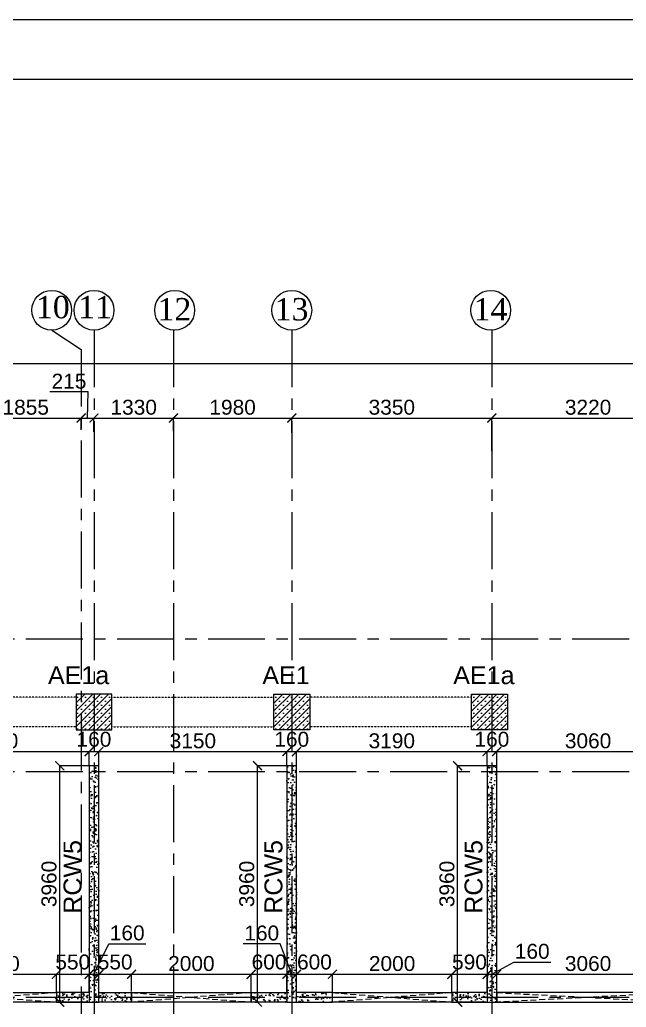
# Model space of a CAD drawing. Header units: inches. Extents: x 207135 to 337634, y -175669 to -89669.
# Drawn here: x 227830 to 237981, y -106208 to -89669 of the extents above; entities that cross this region are included whole.
import ezdxf

# ---------------------------------------------------------------- set-up
doc = ezdxf.new("R2010")
doc.units = ezdxf.units.IN
doc.header["$MEASUREMENT"] = 0
for name, pattern in [('CENTER', [50.8, 31.75, -6.35, 6.35, -6.35]), ('DASHED2', [9.525, 6.35, -3.175]), ('Hidden', [3, 2, -1])]:
    doc.linetypes.add(name, pattern=pattern)
for name, color, linetype in [('160 R.C. WALL HAT', 8, 'Continuous'), ('160 R.C.WALL', 6, 'Continuous'), ('160 WALL  OPENING LINE', 1, 'Continuous'), ('160 WALL OPEING', 1, 'Continuous'), ('AR-Column', 40, 'Continuous'), ('AR-Hidden', 251, 'DASHED2'), ('DIM', 251, 'Continuous'), ('GIRD CIR', 1, 'Continuous'), ('GIRD TEXT', 4, 'Continuous'), ('GRID', 8, 'CENTER'), ('GRID DIM', 4, 'Continuous'), ('NON S.WALL HATCH', 8, 'Continuous'), ('SHEAR WALL NAME', 3, 'Continuous'), ('TEXT-1', 3, 'Continuous')]:
    doc.layers.add(name, color=color, linetype=linetype)
doc.layers.add('JKEC COLHAT', color=2, linetype='Continuous', lineweight=20)
doc.styles.add('T200', font='sanss___.ttf', dxfattribs={"height": 250})
doc.styles.add('T300', font='sanss___.ttf', dxfattribs={"height": 350})
doc.styles.add('T400', font='romantic.ttf')
doc.dimstyles.new('T 200', dxfattribs={"dimtxt": 250, "dimasz": 150, "dimexe": 1, "dimexo": 0, "dimgap": 50, "dimtad": 1, "dimdec": 0, "dimdsep": 46, "dimtxsty": 'T200', "dimblk": 'ARCHTICK', "dimcen": 2.5, "dimdle": 1, "dimclrd": 5, "dimclre": 253, "dimclrt": 1, "dimadec": 0, "dimazin": 0, "dimtfac": 1, "dimtdec": 0, "dimtmove": 2, "dimatfit": 3, "dimfxl": 0, "dimarcsym": 0})
doc.dimstyles.new('T 300', dxfattribs={"dimtxt": 250, "dimasz": 150, "dimexe": 1, "dimexo": 0, "dimgap": 50, "dimtad": 1, "dimdec": 0, "dimrnd": 5, "dimdsep": 46, "dimtxsty": 'T200', "dimblk": 'ARCHTICK', "dimcen": 2.5, "dimdle": 1, "dimclrd": 5, "dimclre": 253, "dimclrt": 4, "dimadec": 0, "dimazin": 0, "dimtfac": 1, "dimtdec": 0, "dimtmove": 2, "dimatfit": 3, "dimfxl": 0, "dimarcsym": 0})
pattern_1 = [(45, (-131825.64, 75915.45), (-66.29126, 66.29126), []), (45, (-131759.35, 75915.45), (-66.29126, 66.29126), [0, -93.75])]
pattern_2 = [(50, (2124542.95, 287067.85), (179.315046, -15.688034), [18.75, -206.25]), (355, (2124542.95, 287067.85), (-34.687833, 188.048033), [15, -165]), (100.451444, (2124557.9, 287066.54), (144.627212, 172.359998), [15.935048, -175.285528]), (46.1842, (2124542.95, 287117.85), (266.810333, -41.37982), [28.125, -309.375]), (96.635635, (2124565.19, 287114.4), (233.665486, 243.52965), [23.902586, -262.92844]), (351.184164, (2124542.95, 287117.85), (233.665486, 243.52965), [22.5, -247.5]), (21, (2124567.95, 287105.35), (149.226763, -100.654723), [18.75, -206.25]), (326, (2124567.95, 287105.35), (60.828833, 181.287511), [15, -165]), (71.451445, (2124580.39, 287096.96), (210.055594, 80.632788), [15.935047, -175.285528]), (37.5, (2124542.95, 287067.85), (3.0399638, 83.2234635), [0, -163, 0, -167.5, 0, -165.625]), (7.5, (2124542.95, 287067.85), (65.7673844, 98.602928), [0, -95.5, 0, -159.25, 0, -63.125]), (327.5, (2124487.2, 287067.85), (133.455609, -5.638718), [0, -62.5, 0, -195, 0, -258.75]), (317.5, (2124462.2, 287067.85), (145.796542, 25.0262456), [0, -81.25, 0, -129.5, 0, -183.75])]

# ---------------------------------------------------------------- blocks, each defined once
blk = doc.blocks.new('_ARCHTICK')
at = {"color": 0, "linetype": 'ByBlock', "const_width": 0.15}
blk.add_lwpolyline([(-0.5, -0.5), (0.5, 0.5)], dxfattribs=at)
blk = doc.blocks.new('*D50')
at = {"layer": 'Defpoints', "color": 0}
for p in [(300026, -95426), (216957, -95914, 15), (300026, -95914, 15)]:
    blk.add_point(p, dxfattribs=at)
at = {"layer": 'GRID DIM', "color": 5, "lineweight": -2}
blk.add_line((216956, -95426), (300027, -95426), dxfattribs=at)
at = {"layer": 'GRID DIM', "color": 253, "lineweight": -2}
for p, q in [((216957, -95914), (216957, -95425)), ((300026, -95914), (300026, -95425))]:
    blk.add_line(p, q, dxfattribs=at)
at = {"layer": 'GRID DIM', "color": 5, "lineweight": -2, "xscale": 150, "yscale": 150, "zscale": 150, "rotation": 180}
blk.add_blockref('_ARCHTICK', (216957, -95426), dxfattribs=at)
at = {"layer": 'GRID DIM', "color": 5, "lineweight": -2, "xscale": 150, "yscale": 150, "zscale": 150}
blk.add_blockref('_ARCHTICK', (300026, -95426), dxfattribs=at)
at = {"layer": 'GRID DIM', "color": 4, "insert": (258492, -95247), "char_height": 250, "attachment_point": 5, "style": 'T200'}
blk.add_mtext('83070', dxfattribs=at)
blk = doc.blocks.new('*D59')
at = {"layer": 'Defpoints', "color": 0}
for p in [(228857, -96339), (227003, -96511, 15), (228857, -96535, 15)]:
    blk.add_point(p, dxfattribs=at)
at = {"layer": 'GRID DIM', "color": 5, "lineweight": -2}
blk.add_line((227002, -96339), (228858, -96339), dxfattribs=at)
at = {"layer": 'GRID DIM', "color": 253, "lineweight": -2}
for p, q in [((227003, -96511), (227003, -96338)), ((228857, -96535), (228857, -96338))]:
    blk.add_line(p, q, dxfattribs=at)
at = {"layer": 'GRID DIM', "color": 5, "lineweight": -2, "xscale": 150, "yscale": 150, "zscale": 150, "rotation": 180}
blk.add_blockref('_ARCHTICK', (227003, -96339), dxfattribs=at)
at = {"layer": 'GRID DIM', "color": 5, "lineweight": -2, "xscale": 150, "yscale": 150, "zscale": 150}
blk.add_blockref('_ARCHTICK', (228857, -96339), dxfattribs=at)
at = {"layer": 'GRID DIM', "color": 4, "insert": (227930, -96160), "char_height": 250, "attachment_point": 5, "style": 'T200'}
blk.add_mtext('1855', dxfattribs=at)
blk = doc.blocks.new('*D60')
at = {"layer": 'Defpoints', "color": 0}
for p in [(229072, -96339), (228857, -96535, 15), (229072, -96571, 15)]:
    blk.add_point(p, dxfattribs=at)
at = {"layer": 'GRID DIM', "color": 5, "lineweight": -2}
for p, q in [((228977, -95903), (228331, -95903)), ((228965, -96339), (228977, -95903)), ((228856, -96339), (229073, -96339))]:
    blk.add_line(p, q, dxfattribs=at)
at = {"layer": 'GRID DIM', "color": 253, "lineweight": -2}
for p, q in [((228857, -96535), (228857, -96338)), ((229072, -96571), (229072, -96338))]:
    blk.add_line(p, q, dxfattribs=at)
at = {"layer": 'GRID DIM', "color": 5, "lineweight": -2, "xscale": 150, "yscale": 150, "zscale": 150, "rotation": 180}
blk.add_blockref('_ARCHTICK', (228857, -96339), dxfattribs=at)
at = {"layer": 'GRID DIM', "color": 5, "lineweight": -2, "xscale": 150, "yscale": 150, "zscale": 150}
blk.add_blockref('_ARCHTICK', (229072, -96339), dxfattribs=at)
at = {"layer": 'GRID DIM', "color": 4, "insert": (228654, -95724), "char_height": 250, "attachment_point": 5, "style": 'T200'}
blk.add_mtext('215', dxfattribs=at)
blk = doc.blocks.new('*D61')
at = {"layer": 'Defpoints', "color": 0}
for p in [(230402, -96339), (229072, -96571, 15), (230402, -96559, 15)]:
    blk.add_point(p, dxfattribs=at)
at = {"layer": 'GRID DIM', "color": 5, "lineweight": -2}
blk.add_line((229071, -96339), (230403, -96339), dxfattribs=at)
at = {"layer": 'GRID DIM', "color": 253, "lineweight": -2}
for p, q in [((229072, -96571), (229072, -96338)), ((230402, -96559), (230402, -96338))]:
    blk.add_line(p, q, dxfattribs=at)
at = {"layer": 'GRID DIM', "color": 5, "lineweight": -2, "xscale": 150, "yscale": 150, "zscale": 150, "rotation": 180}
blk.add_blockref('_ARCHTICK', (229072, -96339), dxfattribs=at)
at = {"layer": 'GRID DIM', "color": 5, "lineweight": -2, "xscale": 150, "yscale": 150, "zscale": 150}
blk.add_blockref('_ARCHTICK', (230402, -96339), dxfattribs=at)
at = {"layer": 'GRID DIM', "color": 4, "insert": (229737, -96160), "char_height": 250, "attachment_point": 5, "style": 'T200'}
blk.add_mtext('1330', dxfattribs=at)
blk = doc.blocks.new('*D62')
at = {"layer": 'Defpoints', "color": 0}
for p in [(232382, -96339), (230402, -96559, 15), (232382, -96585, 15)]:
    blk.add_point(p, dxfattribs=at)
at = {"layer": 'GRID DIM', "color": 5, "lineweight": -2}
blk.add_line((230401, -96339), (232383, -96339), dxfattribs=at)
at = {"layer": 'GRID DIM', "color": 253, "lineweight": -2}
for p, q in [((230402, -96559), (230402, -96338)), ((232382, -96585), (232382, -96338))]:
    blk.add_line(p, q, dxfattribs=at)
at = {"layer": 'GRID DIM', "color": 5, "lineweight": -2, "xscale": 150, "yscale": 150, "zscale": 150, "rotation": 180}
blk.add_blockref('_ARCHTICK', (230402, -96339), dxfattribs=at)
at = {"layer": 'GRID DIM', "color": 5, "lineweight": -2, "xscale": 150, "yscale": 150, "zscale": 150}
blk.add_blockref('_ARCHTICK', (232382, -96339), dxfattribs=at)
at = {"layer": 'GRID DIM', "color": 4, "insert": (231392, -96160), "char_height": 250, "attachment_point": 5, "style": 'T200'}
blk.add_mtext('1980', dxfattribs=at)
blk = doc.blocks.new('*D63')
at = {"layer": 'Defpoints', "color": 0}
for p in [(235732, -96339), (232382, -96585, 15), (235732, -96896, 15)]:
    blk.add_point(p, dxfattribs=at)
at = {"layer": 'GRID DIM', "color": 5, "lineweight": -2}
blk.add_line((232381, -96339), (235733, -96339), dxfattribs=at)
at = {"layer": 'GRID DIM', "color": 253, "lineweight": -2}
for p, q in [((232382, -96585), (232382, -96338)), ((235732, -96896), (235732, -96338))]:
    blk.add_line(p, q, dxfattribs=at)
at = {"layer": 'GRID DIM', "color": 5, "lineweight": -2, "xscale": 150, "yscale": 150, "zscale": 150, "rotation": 180}
blk.add_blockref('_ARCHTICK', (232382, -96339), dxfattribs=at)
at = {"layer": 'GRID DIM', "color": 5, "lineweight": -2, "xscale": 150, "yscale": 150, "zscale": 150}
blk.add_blockref('_ARCHTICK', (235732, -96339), dxfattribs=at)
at = {"layer": 'GRID DIM', "color": 4, "insert": (234057, -96160), "char_height": 250, "attachment_point": 5, "style": 'T200'}
blk.add_mtext('3350', dxfattribs=at)
blk = doc.blocks.new('*D64')
at = {"layer": 'Defpoints', "color": 0}
for p in [(238952, -96339), (238952, -96652, 15), (235732, -96896, 15)]:
    blk.add_point(p, dxfattribs=at)
at = {"layer": 'GRID DIM', "color": 5, "lineweight": -2}
blk.add_line((235731, -96339), (238953, -96339), dxfattribs=at)
at = {"layer": 'GRID DIM', "color": 253, "lineweight": -2}
for p, q in [((235732, -96896), (235732, -96338)), ((238952, -96652), (238952, -96338))]:
    blk.add_line(p, q, dxfattribs=at)
at = {"layer": 'GRID DIM', "color": 5, "lineweight": -2, "xscale": 150, "yscale": 150, "zscale": 150, "rotation": 180}
blk.add_blockref('_ARCHTICK', (235732, -96339), dxfattribs=at)
at = {"layer": 'GRID DIM', "color": 5, "lineweight": -2, "xscale": 150, "yscale": 150, "zscale": 150}
blk.add_blockref('_ARCHTICK', (238952, -96339), dxfattribs=at)
at = {"layer": 'GRID DIM', "color": 4, "insert": (237342, -96160), "char_height": 250, "attachment_point": 5, "style": 'T200'}
blk.add_mtext('3220', dxfattribs=at)
blk = doc.blocks.new('*D117')
at = {"layer": 'Defpoints', "color": 0}
for p in [(228992, -101926), (225842, -102163, 15), (228992, -102163, 15)]:
    blk.add_point(p, dxfattribs=at)
at = {"layer": 'DIM', "color": 5, "lineweight": -2}
blk.add_line((225841, -101926), (228993, -101926), dxfattribs=at)
at = {"layer": 'DIM', "color": 253, "lineweight": -2}
for p, q in [((225842, -102163), (225842, -101925)), ((228992, -102163), (228992, -101925))]:
    blk.add_line(p, q, dxfattribs=at)
at = {"layer": 'DIM', "color": 5, "lineweight": -2, "xscale": 150, "yscale": 150, "zscale": 150, "rotation": 180}
blk.add_blockref('_ARCHTICK', (225842, -101926), dxfattribs=at)
at = {"layer": 'DIM', "color": 5, "lineweight": -2, "xscale": 150, "yscale": 150, "zscale": 150}
blk.add_blockref('_ARCHTICK', (228992, -101926), dxfattribs=at)
at = {"layer": 'DIM', "color": 1, "insert": (227417, -101747), "char_height": 250, "attachment_point": 5, "style": 'T200'}
blk.add_mtext('3150', dxfattribs=at)
blk = doc.blocks.new('*D118')
at = {"layer": 'Defpoints', "color": 0}
for p in [(229152, -101926), (228992, -102163, 15), (229152, -102163, 15)]:
    blk.add_point(p, dxfattribs=at)
at = {"layer": 'DIM', "color": 5, "lineweight": -2}
blk.add_line((228991, -101926), (229153, -101926), dxfattribs=at)
at = {"layer": 'DIM', "color": 253, "lineweight": -2}
for p, q in [((228992, -102163), (228992, -101925)), ((229152, -102163), (229152, -101925))]:
    blk.add_line(p, q, dxfattribs=at)
at = {"layer": 'DIM', "color": 5, "lineweight": -2, "xscale": 150, "yscale": 150, "zscale": 150, "rotation": 180}
blk.add_blockref('_ARCHTICK', (228992, -101926), dxfattribs=at)
at = {"layer": 'DIM', "color": 5, "lineweight": -2, "xscale": 150, "yscale": 150, "zscale": 150}
blk.add_blockref('_ARCHTICK', (229152, -101926), dxfattribs=at)
at = {"layer": 'DIM', "color": 1, "insert": (229072, -101721), "char_height": 250, "attachment_point": 5, "style": 'T200'}
blk.add_mtext('160', dxfattribs=at)
blk = doc.blocks.new('*D119')
at = {"layer": 'Defpoints', "color": 0}
for p in [(232302, -101926), (229152, -102163, 15), (232302, -102163, 15)]:
    blk.add_point(p, dxfattribs=at)
at = {"layer": 'DIM', "color": 5, "lineweight": -2}
blk.add_line((229151, -101926), (232303, -101926), dxfattribs=at)
at = {"layer": 'DIM', "color": 253, "lineweight": -2}
for p, q in [((229152, -102163), (229152, -101925)), ((232302, -102163), (232302, -101925))]:
    blk.add_line(p, q, dxfattribs=at)
at = {"layer": 'DIM', "color": 5, "lineweight": -2, "xscale": 150, "yscale": 150, "zscale": 150, "rotation": 180}
blk.add_blockref('_ARCHTICK', (229152, -101926), dxfattribs=at)
at = {"layer": 'DIM', "color": 5, "lineweight": -2, "xscale": 150, "yscale": 150, "zscale": 150}
blk.add_blockref('_ARCHTICK', (232302, -101926), dxfattribs=at)
at = {"layer": 'DIM', "color": 1, "insert": (230727, -101747), "char_height": 250, "attachment_point": 5, "style": 'T200'}
blk.add_mtext('3150', dxfattribs=at)
blk = doc.blocks.new('*D120')
at = {"layer": 'Defpoints', "color": 0}
for p in [(232462, -101926), (232302, -102163, 15), (232462, -102163, 15)]:
    blk.add_point(p, dxfattribs=at)
at = {"layer": 'DIM', "color": 5, "lineweight": -2}
blk.add_line((232301, -101926), (232463, -101926), dxfattribs=at)
at = {"layer": 'DIM', "color": 253, "lineweight": -2}
for p, q in [((232302, -102163), (232302, -101925)), ((232462, -102163), (232462, -101925))]:
    blk.add_line(p, q, dxfattribs=at)
at = {"layer": 'DIM', "color": 5, "lineweight": -2, "xscale": 150, "yscale": 150, "zscale": 150, "rotation": 180}
blk.add_blockref('_ARCHTICK', (232302, -101926), dxfattribs=at)
at = {"layer": 'DIM', "color": 5, "lineweight": -2, "xscale": 150, "yscale": 150, "zscale": 150}
blk.add_blockref('_ARCHTICK', (232462, -101926), dxfattribs=at)
at = {"layer": 'DIM', "color": 1, "insert": (232382, -101721), "char_height": 250, "attachment_point": 5, "style": 'T200'}
blk.add_mtext('160', dxfattribs=at)
blk = doc.blocks.new('*D121')
at = {"layer": 'Defpoints', "color": 0}
for p in [(235652, -101926), (232462, -102163, 15), (235652, -102163, 15)]:
    blk.add_point(p, dxfattribs=at)
at = {"layer": 'DIM', "color": 5, "lineweight": -2}
blk.add_line((232461, -101926), (235653, -101926), dxfattribs=at)
at = {"layer": 'DIM', "color": 253, "lineweight": -2}
for p, q in [((232462, -102163), (232462, -101925)), ((235652, -102163), (235652, -101925))]:
    blk.add_line(p, q, dxfattribs=at)
at = {"layer": 'DIM', "color": 5, "lineweight": -2, "xscale": 150, "yscale": 150, "zscale": 150, "rotation": 180}
blk.add_blockref('_ARCHTICK', (232462, -101926), dxfattribs=at)
at = {"layer": 'DIM', "color": 5, "lineweight": -2, "xscale": 150, "yscale": 150, "zscale": 150}
blk.add_blockref('_ARCHTICK', (235652, -101926), dxfattribs=at)
at = {"layer": 'DIM', "color": 1, "insert": (234057, -101747), "char_height": 250, "attachment_point": 5, "style": 'T200'}
blk.add_mtext('3190', dxfattribs=at)
blk = doc.blocks.new('*D122')
at = {"layer": 'Defpoints', "color": 0}
for p in [(235812, -101926), (235652, -102163, 15), (235812, -102163, 15)]:
    blk.add_point(p, dxfattribs=at)
at = {"layer": 'DIM', "color": 5, "lineweight": -2}
blk.add_line((235651, -101926), (235813, -101926), dxfattribs=at)
at = {"layer": 'DIM', "color": 253, "lineweight": -2}
for p, q in [((235652, -102163), (235652, -101925)), ((235812, -102163), (235812, -101925))]:
    blk.add_line(p, q, dxfattribs=at)
at = {"layer": 'DIM', "color": 5, "lineweight": -2, "xscale": 150, "yscale": 150, "zscale": 150, "rotation": 180}
blk.add_blockref('_ARCHTICK', (235652, -101926), dxfattribs=at)
at = {"layer": 'DIM', "color": 5, "lineweight": -2, "xscale": 150, "yscale": 150, "zscale": 150}
blk.add_blockref('_ARCHTICK', (235812, -101926), dxfattribs=at)
at = {"layer": 'DIM', "color": 1, "insert": (235732, -101721), "char_height": 250, "attachment_point": 5, "style": 'T200'}
blk.add_mtext('160', dxfattribs=at)
blk = doc.blocks.new('*D123')
at = {"layer": 'Defpoints', "color": 0}
for p in [(238872, -101926), (235812, -102163, 15), (238872, -102163, 15)]:
    blk.add_point(p, dxfattribs=at)
at = {"layer": 'DIM', "color": 5, "lineweight": -2}
blk.add_line((235811, -101926), (238873, -101926), dxfattribs=at)
at = {"layer": 'DIM', "color": 253, "lineweight": -2}
for p, q in [((235812, -102163), (235812, -101925)), ((238872, -102163), (238872, -101925))]:
    blk.add_line(p, q, dxfattribs=at)
at = {"layer": 'DIM', "color": 5, "lineweight": -2, "xscale": 150, "yscale": 150, "zscale": 150, "rotation": 180}
blk.add_blockref('_ARCHTICK', (235812, -101926), dxfattribs=at)
at = {"layer": 'DIM', "color": 5, "lineweight": -2, "xscale": 150, "yscale": 150, "zscale": 150}
blk.add_blockref('_ARCHTICK', (238872, -101926), dxfattribs=at)
at = {"layer": 'DIM', "color": 1, "insert": (237342, -101747), "char_height": 250, "attachment_point": 5, "style": 'T200'}
blk.add_mtext('3060', dxfattribs=at)
blk = doc.blocks.new('*D147')
at = {"layer": 'Defpoints', "color": 0}
for p in [(228442, -105656), (226442, -105963, 15), (228442, -105963, 15)]:
    blk.add_point(p, dxfattribs=at)
at = {"layer": 'DIM', "color": 5, "lineweight": -2}
blk.add_line((226441, -105656), (228443, -105656), dxfattribs=at)
at = {"layer": 'DIM', "color": 253, "lineweight": -2}
for p, q in [((226442, -105963), (226442, -105655)), ((228442, -105963), (228442, -105655))]:
    blk.add_line(p, q, dxfattribs=at)
at = {"layer": 'DIM', "color": 5, "lineweight": -2, "xscale": 150, "yscale": 150, "zscale": 150, "rotation": 180}
blk.add_blockref('_ARCHTICK', (226442, -105656), dxfattribs=at)
at = {"layer": 'DIM', "color": 5, "lineweight": -2, "xscale": 150, "yscale": 150, "zscale": 150}
blk.add_blockref('_ARCHTICK', (228442, -105656), dxfattribs=at)
at = {"layer": 'DIM', "color": 1, "insert": (227442, -105477), "char_height": 250, "attachment_point": 5, "style": 'T200'}
blk.add_mtext('2000', dxfattribs=at)
blk = doc.blocks.new('*D148')
at = {"layer": 'Defpoints', "color": 0}
for p in [(228992, -105656), (228442, -105963, 15), (228992, -105963, 15)]:
    blk.add_point(p, dxfattribs=at)
at = {"layer": 'DIM', "color": 5, "lineweight": -2}
blk.add_line((228441, -105656), (228993, -105656), dxfattribs=at)
at = {"layer": 'DIM', "color": 253, "lineweight": -2}
for p, q in [((228442, -105963), (228442, -105655)), ((228992, -105963), (228992, -105655))]:
    blk.add_line(p, q, dxfattribs=at)
at = {"layer": 'DIM', "color": 5, "lineweight": -2, "xscale": 150, "yscale": 150, "zscale": 150, "rotation": 180}
blk.add_blockref('_ARCHTICK', (228442, -105656), dxfattribs=at)
at = {"layer": 'DIM', "color": 5, "lineweight": -2, "xscale": 150, "yscale": 150, "zscale": 150}
blk.add_blockref('_ARCHTICK', (228992, -105656), dxfattribs=at)
at = {"layer": 'DIM', "color": 1, "insert": (228717, -105451), "char_height": 250, "attachment_point": 5, "style": 'T200'}
blk.add_mtext('550', dxfattribs=at)
blk = doc.blocks.new('*D149')
at = {"layer": 'Defpoints', "color": 0}
for p in [(229152, -105656), (228992, -105963, 15), (229152, -105963, 15)]:
    blk.add_point(p, dxfattribs=at)
at = {"layer": 'DIM', "color": 5, "lineweight": -2}
for p, q in [((229072, -105656), (229318, -105143)), ((229318, -105143), (229938, -105143)), ((228991, -105656), (229153, -105656))]:
    blk.add_line(p, q, dxfattribs=at)
at = {"layer": 'DIM', "color": 253, "lineweight": -2}
for p, q in [((228992, -105963), (228992, -105655)), ((229152, -105963), (229152, -105655))]:
    blk.add_line(p, q, dxfattribs=at)
at = {"layer": 'DIM', "color": 5, "lineweight": -2, "xscale": 150, "yscale": 150, "zscale": 150, "rotation": 180}
blk.add_blockref('_ARCHTICK', (228992, -105656), dxfattribs=at)
at = {"layer": 'DIM', "color": 5, "lineweight": -2, "xscale": 150, "yscale": 150, "zscale": 150}
blk.add_blockref('_ARCHTICK', (229152, -105656), dxfattribs=at)
at = {"layer": 'DIM', "color": 1, "insert": (229628, -104964), "char_height": 250, "attachment_point": 5, "style": 'T200'}
blk.add_mtext('160', dxfattribs=at)
blk = doc.blocks.new('*D150')
at = {"layer": 'Defpoints', "color": 0}
for p in [(229702, -105656), (229152, -105963, 15), (229702, -105943, 15)]:
    blk.add_point(p, dxfattribs=at)
at = {"layer": 'DIM', "color": 5, "lineweight": -2}
blk.add_line((229151, -105656), (229703, -105656), dxfattribs=at)
at = {"layer": 'DIM', "color": 253, "lineweight": -2}
for p, q in [((229152, -105963), (229152, -105655)), ((229702, -105943), (229702, -105655))]:
    blk.add_line(p, q, dxfattribs=at)
at = {"layer": 'DIM', "color": 5, "lineweight": -2, "xscale": 150, "yscale": 150, "zscale": 150, "rotation": 180}
blk.add_blockref('_ARCHTICK', (229152, -105656), dxfattribs=at)
at = {"layer": 'DIM', "color": 5, "lineweight": -2, "xscale": 150, "yscale": 150, "zscale": 150}
blk.add_blockref('_ARCHTICK', (229702, -105656), dxfattribs=at)
at = {"layer": 'DIM', "color": 1, "insert": (229427, -105451), "char_height": 250, "attachment_point": 5, "style": 'T200'}
blk.add_mtext('550', dxfattribs=at)
blk = doc.blocks.new('*D151')
at = {"layer": 'Defpoints', "color": 0}
for p in [(231702, -105656), (229702, -105943, 15), (231702, -105963, 15)]:
    blk.add_point(p, dxfattribs=at)
at = {"layer": 'DIM', "color": 5, "lineweight": -2}
blk.add_line((229701, -105656), (231703, -105656), dxfattribs=at)
at = {"layer": 'DIM', "color": 253, "lineweight": -2}
for p, q in [((229702, -105943), (229702, -105655)), ((231702, -105963), (231702, -105655))]:
    blk.add_line(p, q, dxfattribs=at)
at = {"layer": 'DIM', "color": 5, "lineweight": -2, "xscale": 150, "yscale": 150, "zscale": 150, "rotation": 180}
blk.add_blockref('_ARCHTICK', (229702, -105656), dxfattribs=at)
at = {"layer": 'DIM', "color": 5, "lineweight": -2, "xscale": 150, "yscale": 150, "zscale": 150}
blk.add_blockref('_ARCHTICK', (231702, -105656), dxfattribs=at)
at = {"layer": 'DIM', "color": 1, "insert": (230702, -105477), "char_height": 250, "attachment_point": 5, "style": 'T200'}
blk.add_mtext('2000', dxfattribs=at)
blk = doc.blocks.new('*D152')
at = {"layer": 'Defpoints', "color": 0}
for p in [(232302, -105656), (231702, -105963, 15), (232302, -105963, 15)]:
    blk.add_point(p, dxfattribs=at)
at = {"layer": 'DIM', "color": 5, "lineweight": -2}
blk.add_line((231701, -105656), (232303, -105656), dxfattribs=at)
at = {"layer": 'DIM', "color": 253, "lineweight": -2}
for p, q in [((231702, -105963), (231702, -105655)), ((232302, -105963), (232302, -105655))]:
    blk.add_line(p, q, dxfattribs=at)
at = {"layer": 'DIM', "color": 5, "lineweight": -2, "xscale": 150, "yscale": 150, "zscale": 150, "rotation": 180}
blk.add_blockref('_ARCHTICK', (231702, -105656), dxfattribs=at)
at = {"layer": 'DIM', "color": 5, "lineweight": -2, "xscale": 150, "yscale": 150, "zscale": 150}
blk.add_blockref('_ARCHTICK', (232302, -105656), dxfattribs=at)
at = {"layer": 'DIM', "color": 1, "insert": (232002, -105451), "char_height": 250, "attachment_point": 5, "style": 'T200'}
blk.add_mtext('600', dxfattribs=at)
blk = doc.blocks.new('*D153')
at = {"layer": 'Defpoints', "color": 0}
for p in [(232462, -105656), (232302, -105963, 15), (232462, -105963, 15)]:
    blk.add_point(p, dxfattribs=at)
at = {"layer": 'DIM', "color": 5, "lineweight": -2}
for p, q in [((232190, -105145), (231569, -105145)), ((232382, -105656), (232190, -105145)), ((232301, -105656), (232463, -105656))]:
    blk.add_line(p, q, dxfattribs=at)
at = {"layer": 'DIM', "color": 253, "lineweight": -2}
for p, q in [((232302, -105963), (232302, -105655)), ((232462, -105963), (232462, -105655))]:
    blk.add_line(p, q, dxfattribs=at)
at = {"layer": 'DIM', "color": 5, "lineweight": -2, "xscale": 150, "yscale": 150, "zscale": 150, "rotation": 180}
blk.add_blockref('_ARCHTICK', (232302, -105656), dxfattribs=at)
at = {"layer": 'DIM', "color": 5, "lineweight": -2, "xscale": 150, "yscale": 150, "zscale": 150}
blk.add_blockref('_ARCHTICK', (232462, -105656), dxfattribs=at)
at = {"layer": 'DIM', "color": 1, "insert": (231880, -104966), "char_height": 250, "attachment_point": 5, "style": 'T200'}
blk.add_mtext('160', dxfattribs=at)
blk = doc.blocks.new('*D154')
at = {"layer": 'Defpoints', "color": 0}
for p in [(233062, -105656), (232462, -105963, 15), (233062, -105963, 15)]:
    blk.add_point(p, dxfattribs=at)
at = {"layer": 'DIM', "color": 5, "lineweight": -2}
blk.add_line((232461, -105656), (233063, -105656), dxfattribs=at)
at = {"layer": 'DIM', "color": 253, "lineweight": -2}
for p, q in [((232462, -105963), (232462, -105655)), ((233062, -105963), (233062, -105655))]:
    blk.add_line(p, q, dxfattribs=at)
at = {"layer": 'DIM', "color": 5, "lineweight": -2, "xscale": 150, "yscale": 150, "zscale": 150, "rotation": 180}
blk.add_blockref('_ARCHTICK', (232462, -105656), dxfattribs=at)
at = {"layer": 'DIM', "color": 5, "lineweight": -2, "xscale": 150, "yscale": 150, "zscale": 150}
blk.add_blockref('_ARCHTICK', (233062, -105656), dxfattribs=at)
at = {"layer": 'DIM', "color": 1, "insert": (232762, -105451), "char_height": 250, "attachment_point": 5, "style": 'T200'}
blk.add_mtext('600', dxfattribs=at)
blk = doc.blocks.new('*D155')
at = {"layer": 'Defpoints', "color": 0}
for p in [(235062, -105656), (233062, -105963, 15), (235062, -105963, 15)]:
    blk.add_point(p, dxfattribs=at)
at = {"layer": 'DIM', "color": 5, "lineweight": -2}
blk.add_line((233061, -105656), (235063, -105656), dxfattribs=at)
at = {"layer": 'DIM', "color": 253, "lineweight": -2}
for p, q in [((233062, -105963), (233062, -105655)), ((235062, -105963), (235062, -105655))]:
    blk.add_line(p, q, dxfattribs=at)
at = {"layer": 'DIM', "color": 5, "lineweight": -2, "xscale": 150, "yscale": 150, "zscale": 150, "rotation": 180}
blk.add_blockref('_ARCHTICK', (233062, -105656), dxfattribs=at)
at = {"layer": 'DIM', "color": 5, "lineweight": -2, "xscale": 150, "yscale": 150, "zscale": 150}
blk.add_blockref('_ARCHTICK', (235062, -105656), dxfattribs=at)
at = {"layer": 'DIM', "color": 1, "insert": (234062, -105477), "char_height": 250, "attachment_point": 5, "style": 'T200'}
blk.add_mtext('2000', dxfattribs=at)
blk = doc.blocks.new('*D156')
at = {"layer": 'Defpoints', "color": 0}
for p in [(235652, -105656), (235062, -105963, 15), (235652, -105963, 15)]:
    blk.add_point(p, dxfattribs=at)
at = {"layer": 'DIM', "color": 5, "lineweight": -2}
blk.add_line((235061, -105656), (235653, -105656), dxfattribs=at)
at = {"layer": 'DIM', "color": 253, "lineweight": -2}
for p, q in [((235062, -105963), (235062, -105655)), ((235652, -105963), (235652, -105655))]:
    blk.add_line(p, q, dxfattribs=at)
at = {"layer": 'DIM', "color": 5, "lineweight": -2, "xscale": 150, "yscale": 150, "zscale": 150, "rotation": 180}
blk.add_blockref('_ARCHTICK', (235062, -105656), dxfattribs=at)
at = {"layer": 'DIM', "color": 5, "lineweight": -2, "xscale": 150, "yscale": 150, "zscale": 150}
blk.add_blockref('_ARCHTICK', (235652, -105656), dxfattribs=at)
at = {"layer": 'DIM', "color": 1, "insert": (235357, -105451), "char_height": 250, "attachment_point": 5, "style": 'T200'}
blk.add_mtext('590', dxfattribs=at)
blk = doc.blocks.new('*D157')
at = {"layer": 'Defpoints', "color": 0}
for p in [(235812, -105656), (235652, -105963, 15), (235812, -105963, 15)]:
    blk.add_point(p, dxfattribs=at)
at = {"layer": 'DIM', "color": 5, "lineweight": -2}
for p, q in [((235732, -105656), (236097, -105451)), ((236097, -105451), (236717, -105451)), ((235651, -105656), (235813, -105656))]:
    blk.add_line(p, q, dxfattribs=at)
at = {"layer": 'DIM', "color": 253, "lineweight": -2}
for p, q in [((235652, -105963), (235652, -105655)), ((235812, -105963), (235812, -105655))]:
    blk.add_line(p, q, dxfattribs=at)
at = {"layer": 'DIM', "color": 5, "lineweight": -2, "xscale": 150, "yscale": 150, "zscale": 150, "rotation": 180}
blk.add_blockref('_ARCHTICK', (235652, -105656), dxfattribs=at)
at = {"layer": 'DIM', "color": 5, "lineweight": -2, "xscale": 150, "yscale": 150, "zscale": 150}
blk.add_blockref('_ARCHTICK', (235812, -105656), dxfattribs=at)
at = {"layer": 'DIM', "color": 1, "insert": (236407, -105272), "char_height": 250, "attachment_point": 5, "style": 'T200'}
blk.add_mtext('160', dxfattribs=at)
blk = doc.blocks.new('*D158')
at = {"layer": 'Defpoints', "color": 0}
for p in [(238872, -105656), (235812, -105963, 15), (238872, -105963, 15)]:
    blk.add_point(p, dxfattribs=at)
at = {"layer": 'DIM', "color": 5, "lineweight": -2}
blk.add_line((235811, -105656), (238873, -105656), dxfattribs=at)
at = {"layer": 'DIM', "color": 253, "lineweight": -2}
for p, q in [((235812, -105963), (235812, -105655)), ((238872, -105963), (238872, -105655))]:
    blk.add_line(p, q, dxfattribs=at)
at = {"layer": 'DIM', "color": 5, "lineweight": -2, "xscale": 150, "yscale": 150, "zscale": 150, "rotation": 180}
blk.add_blockref('_ARCHTICK', (235812, -105656), dxfattribs=at)
at = {"layer": 'DIM', "color": 5, "lineweight": -2, "xscale": 150, "yscale": 150, "zscale": 150}
blk.add_blockref('_ARCHTICK', (238872, -105656), dxfattribs=at)
at = {"layer": 'DIM', "color": 1, "insert": (237342, -105477), "char_height": 250, "attachment_point": 5, "style": 'T200'}
blk.add_mtext('3060', dxfattribs=at)
blk = doc.blocks.new('*D253')
at = {"layer": 'Defpoints', "color": 0}
for p in [(228499, -102163), (228992, -102163, 15), (228972, -106123, 15)]:
    blk.add_point(p, dxfattribs=at)
at = {"layer": 'DIM', "color": 253, "lineweight": -2}
for p, q in [((228992, -102163), (228498, -102163)), ((228972, -106123), (228498, -106123))]:
    blk.add_line(p, q, dxfattribs=at)
at = {"layer": 'DIM', "color": 5, "lineweight": -2}
blk.add_line((228499, -106124), (228499, -102162), dxfattribs=at)
at = {"layer": 'DIM', "color": 5, "lineweight": -2, "xscale": 150, "yscale": 150, "zscale": 150}
for p, rotation in [((228499, -102163), 90), ((228499, -106123), 270)]:
    blk.add_blockref('_ARCHTICK', p, dxfattribs=dict(at, rotation=rotation))
at = {"layer": 'DIM', "color": 1, "insert": (228320, -104143), "char_height": 250, "attachment_point": 5, "rotation": 90, "style": 'T200'}
blk.add_mtext('3960', dxfattribs=at)
blk = doc.blocks.new('*D254')
at = {"layer": 'Defpoints', "color": 0}
for p in [(231809, -102163), (232302, -102163, 15), (232223, -106123, 15)]:
    blk.add_point(p, dxfattribs=at)
at = {"layer": 'DIM', "color": 253, "lineweight": -2}
for p, q in [((232302, -102163), (231808, -102163)), ((232223, -106123), (231808, -106123))]:
    blk.add_line(p, q, dxfattribs=at)
at = {"layer": 'DIM', "color": 5, "lineweight": -2}
blk.add_line((231809, -106124), (231809, -102162), dxfattribs=at)
at = {"layer": 'DIM', "color": 5, "lineweight": -2, "xscale": 150, "yscale": 150, "zscale": 150}
for p, rotation in [((231809, -102163), 90), ((231809, -106123), 270)]:
    blk.add_blockref('_ARCHTICK', p, dxfattribs=dict(at, rotation=rotation))
at = {"layer": 'DIM', "color": 1, "insert": (231630, -104143), "char_height": 250, "attachment_point": 5, "rotation": 90, "style": 'T200'}
blk.add_mtext('3960', dxfattribs=at)
blk = doc.blocks.new('*D255')
at = {"layer": 'Defpoints', "color": 0}
for p in [(235159, -102163), (235652, -102163, 15), (235632, -106123, 15)]:
    blk.add_point(p, dxfattribs=at)
at = {"layer": 'DIM', "color": 253, "lineweight": -2}
for p, q in [((235652, -102163), (235158, -102163)), ((235632, -106123), (235158, -106123))]:
    blk.add_line(p, q, dxfattribs=at)
at = {"layer": 'DIM', "color": 5, "lineweight": -2}
blk.add_line((235159, -106124), (235159, -102162), dxfattribs=at)
at = {"layer": 'DIM', "color": 5, "lineweight": -2, "xscale": 150, "yscale": 150, "zscale": 150}
for p, rotation in [((235159, -102163), 90), ((235159, -106123), 270)]:
    blk.add_blockref('_ARCHTICK', p, dxfattribs=dict(at, rotation=rotation))
at = {"layer": 'DIM', "color": 1, "insert": (234980, -104143), "char_height": 250, "attachment_point": 5, "rotation": 90, "style": 'T200'}
blk.add_mtext('3960', dxfattribs=at)
blk = doc.blocks.new('A$C02A55DAE')
at = {"layer": 'NON S.WALL HATCH'}
h = blk.add_hatch(dxfattribs=at)
h.set_pattern_fill('SACNCR', color=256, scale=1000)
h.set_pattern_definition(pattern_1)
h.paths.add_polyline_path([(9960, 600), (10560, 600), (10560, 1200), (9960, 1200)])
h = blk.add_hatch(dxfattribs=at)
h.set_pattern_fill('SACNCR', color=256, scale=1000)
h.set_pattern_definition(pattern_1)
h.paths.add_polyline_path([(13870, 600), (13270, 600), (13270, 1200), (13870, 1200)])
h = blk.add_hatch(dxfattribs=at)
h.set_pattern_fill('SACNCR', color=256, scale=1000)
h.set_pattern_definition(pattern_1)
h.paths.add_polyline_path([(17180, 600), (16580, 600), (16580, 1200), (17180, 1200)])
at = {"layer": 'AR-Column', "color": 4, "elevation": -29}
for points in [[(9960, 600), (10560, 600), (10560, 1200), (9960, 1200)], [(13870, 600), (13270, 600), (13270, 1200), (13870, 1200)], [(17180, 600), (16580, 600), (16580, 1200), (17180, 1200)]]:
    blk.add_lwpolyline(points, close=True, dxfattribs=at)
at = {"layer": 'AR-Hidden', "ltscale": 0.009}
for p, q in [((9960, 1150, -29), (7250, 1150, -29)), ((10560, 1150, -29), (13270, 1150, -29)), ((16580, 1150, -29), (13870, 1150, -29)), ((9960, 650, -29), (7250, 650, -29)), ((10560, 650, -29), (13270, 650, -29)), ((16580, 650, -29), (13870, 650, -29))]:
    blk.add_line(p, q, dxfattribs=at)

msp = doc.modelspace()

# ---------------------------------------------------------------- hatches: boundary and pattern name
at = {"layer": '160 R.C. WALL HAT'}
h = msp.add_hatch(dxfattribs=at)
h.set_pattern_fill('AR-CONC', color=256, scale=25)
h.set_pattern_definition(pattern_2)
h.paths.add_polyline_path([(229152.4, -102162.5), (228992.4, -102162.5), (228992.4, -106122.5), (229152.4, -106122.5)])
h = msp.add_hatch(dxfattribs=at)
h.set_pattern_fill('AR-CONC', color=256, scale=25)
h.set_pattern_definition(pattern_2)
h.paths.add_polyline_path([(232462.4, -102162.5), (232302.4, -102162.5), (232302.4, -106122.5), (232462.4, -106122.5)])
h = msp.add_hatch(dxfattribs=at)
h.set_pattern_fill('AR-CONC', color=256, scale=25)
h.set_pattern_definition(pattern_2)
h.paths.add_polyline_path([(235652.4, -106122.5), (235812.4, -106122.5), (235812.4, -102162.5), (235652.4, -102162.5)])
h = msp.add_hatch(dxfattribs=at)
h.set_pattern_fill('AR-CONC', color=256, scale=25)
h.set_pattern_definition(pattern_2)
h.paths.add_polyline_path([(228992.4, -105962.5), (228442.4, -105962.5), (228442.4, -106122.5), (228992.4, -106122.5)])
h = msp.add_hatch(dxfattribs=at)
h.set_pattern_fill('AR-CONC', color=256, scale=25)
h.set_pattern_definition(pattern_2)
h.paths.add_polyline_path([(229702.4, -105962.5), (229152.4, -105962.5), (229152.4, -106122.5), (229702.4, -106122.5)])
h = msp.add_hatch(dxfattribs=at)
h.set_pattern_fill('AR-CONC', color=256, scale=25)
h.set_pattern_definition(pattern_2)
h.paths.add_polyline_path([(231702.4, -105962.5), (231702.4, -106122.5), (232302.4, -106122.5), (232302.4, -105962.5)])
h = msp.add_hatch(dxfattribs=at)
h.set_pattern_fill('AR-CONC', color=256, scale=25)
h.set_pattern_definition(pattern_2)
h.paths.add_polyline_path([(233062.4, -106122.5), (233062.4, -105962.5), (232462.4, -105962.5), (232462.4, -106122.5)])
h = msp.add_hatch(dxfattribs=at)
h.set_pattern_fill('AR-CONC', color=256, scale=25)
h.set_pattern_definition(pattern_2)
h.paths.add_polyline_path([(235652.4, -105962.5), (235062.4, -105962.5), (235062.4, -106122.5), (235652.4, -106122.5)])

# ---------------------------------------------------------------- linework, layer by layer
at = {"layer": '160 R.C.WALL'}
for p, q in [((228992.4, -105962.5, 14.7), (228442.4, -105962.5, 14.7)), ((228442.4, -105962.5, 14.7), (228442.4, -106122.5, 14.7)), ((229152.4, -105962.5, 14.7), (229702.4, -105962.5, 14.7)), ((229702.4, -105962.5, 14.7), (229702.4, -106123.1, 14.7)), ((235652.4, -105962.5, 14.7), (235062.4, -105962.5, 14.7)), ((235062.4, -105962.5, 14.7), (235062.4, -106122.5, 14.7)), ((228442.4, -106122.5, 14.7), (228992.4, -106122.5, 14.7)), ((229702.4, -106122.5, 14.7), (229152.4, -106122.5, 14.7)), ((235062.4, -106122.5, 14.7), (235652.4, -106122.5, 14.7))]:
    msp.add_line(p, q, dxfattribs=at)
at = {"layer": '160 R.C.WALL', "elevation": 14.7}
for points in [[(228992.4, -106122.5), (229152.4, -106122.5), (229152.4, -102162.5), (228992.4, -102162.5)], [(232302.4, -106122.5), (232462.4, -106122.5), (232462.4, -102162.5), (232302.4, -102162.5)], [(235652.4, -106122.5), (235812.4, -106122.5), (235812.4, -102162.5), (235652.4, -102162.5)]]:
    msp.add_lwpolyline(points, close=True, dxfattribs=at)
for points in [[(232302.4, -106122.5), (231702.4, -106122.5), (231702.4, -105962.5), (232302.4, -105962.5)], [(232462.4, -106122.5), (233062.4, -106122.5), (233062.4, -105962.5), (232462.4, -105962.5)]]:
    msp.add_lwpolyline(points, dxfattribs=at)
at = {"layer": '160 WALL  OPENING LINE', "elevation": 14.7}
for points in [[(226442.4, -105962.5), (228442.4, -105962.5), (228442.4, -106122.5), (226442.4, -106122.5)], [(229702.4, -105962.5), (231702.4, -105962.5), (231702.4, -106122.5), (229702.4, -106122.5)], [(233062.4, -105962.5), (235062.4, -105962.5), (235062.4, -106122.5), (233062.4, -106122.5)], [(238872.4, -105962.5), (235812.4, -105962.5), (235812.4, -106122.5), (238872.4, -106122.5)]]:
    msp.add_lwpolyline(points, close=True, dxfattribs=at)
at = {"layer": '160 WALL OPEING', "linetype": 'Hidden', "ltscale": 50}
for p, q in [((226442.4, -105962.5, 14.7), (228442.4, -106122.5, 14.7)), ((228442.4, -105962.5, 14.7), (226442.4, -106122.5, 14.7)), ((229702.4, -105962.5, 14.7), (231702.4, -106122.5, 14.7)), ((231702.4, -105962.5, 14.7), (229702.4, -106122.5, 14.7)), ((233062.4, -105962.5, 14.7), (235062.4, -106122.5, 14.7)), ((235062.4, -105962.5, 14.7), (233062.4, -106122.5, 14.7)), ((235812.4, -105962.5, 14.7), (238872.4, -106122.5, 14.7)), ((238872.4, -105962.5, 14.7), (235812.4, -106122.5, 14.7))]:
    msp.add_line(p, q, dxfattribs=at)
at = {"layer": 'Defpoints', "ltscale": 0.2}
msp.add_lwpolyline([(207134.8, -175669), (329134.8, -175669), (329134.8, -89669), (207134.8, -89669)], close=True, dxfattribs=at)
msp.add_lwpolyline([(207134.8, -175669), (329134.8, -175669), (329134.8, -89669), (207134.8, -89669)], close=True, dxfattribs=at)
at = {"layer": 'GIRD CIR'}
for centre in [(228364.9, -94535.4, 29.5), (229072.4, -94535.4, 14.7), (230422.4, -94535.4, 14.7), (232382.4, -94535.4, 14.7), (235712.4, -94535.4, 14.7)]:
    msp.add_circle(centre, 333.3, dxfattribs=at)
at = {"layer": 'GRID', "ltscale": 30}
for p, q in [((228364.9, -94868.8, 29.5), (228857.4, -95193.7, 14.7)), ((229072.4, -94868.8, 14.7), (229072.4, -126522.9, 14.7)), ((230402.4, -94868.8, 14.7), (230402.4, -126522.9, 14.7)), ((232382.4, -94868.8, 14.7), (232382.4, -126522.9, 14.7)), ((235732.4, -94868.8, 14.7), (235732.4, -126522.9, 14.7)), ((228857.4, -95193.7, 14.7), (228857.4, -126522.9, 14.7)), ((300513.9, -100042.6, 14.7), (213696.9, -100042.6, 14.7)), ((300513.9, -102262.5, 14.7), (213696.9, -102262.5, 14.7)), ((300513.9, -106042.5, 14.7), (213696.9, -106042.5, 14.7))]:
    msp.add_line(p, q, dxfattribs=at)
at = {"layer": 'JKEC COLHAT', "ltscale": 0.2}
msp.add_lwpolyline([(208134.8, -174669), (328134.8, -174669), (328134.8, -90669), (208134.8, -90669)], close=True, dxfattribs=at)
msp.add_lwpolyline([(208134.8, -174669), (328134.8, -174669), (328134.8, -90669), (208134.8, -90669)], close=True, dxfattribs=at)

# ---------------------------------------------------------------- block references
at = {"layer": 'DIM', "color": 1}
msp.add_blockref('A$C02A55DAE', (218812.4, -102162.5, 14.7), dxfattribs=at)

# ---------------------------------------------------------------- texts
at = {"layer": 'GIRD TEXT', "ltscale": 7, "style": 'T400'}
for s, p in [('10', (228100, -94668.8)), ('11', (228807.5, -94668.8)), ('12', (230135.4, -94704.8)), ('13', (232095.4, -94704.8)), ('14', (235425.4, -94704.8))]:
    msp.add_text(s, height=375, dxfattribs=at).set_placement(p)
at = {"layer": 'SHEAR WALL NAME', "ltscale": 7, "style": 'T300'}
for p in [(228862.3, -104641.2), (232226, -104641.2), (235574.5, -104641.2)]:
    msp.add_text('RCW5', height=300, rotation=90, dxfattribs=at).set_placement(p)
at = {"layer": 'TEXT-1', "color": 4, "style": 'T300'}
for s, p in [('AE1a', (228302.2, -100796.2)), ('AE1', (231890.3, -100796.2)), ('AE1a', (235085.6, -100796.2))]:
    msp.add_text(s, height=300, dxfattribs=at).set_placement(p)

# ---------------------------------------------------------------- dimensions: what is measured, and where the dimension line sits
at = {"layer": 'DIM'}
for base, p1, p2, picture, middle in [((228992.4, -101926.4), (225842.4, -102162.5, 14.7), (228992.4, -102162.5, 14.7), '*D117', (227417.4, -101747.4)), ((229152.4, -101926.4), (228992.4, -102162.5, 14.7), (229152.4, -102162.5, 14.7), '*D118', (229072.4, -101721.4)), ((232302.4, -101926.4), (229152.4, -102162.5, 14.7), (232302.4, -102162.5, 14.7), '*D119', (230727.4, -101747.4)), ((232462.4, -101926.4), (232302.4, -102162.5, 14.7), (232462.4, -102162.5, 14.7), '*D120', (232382.4, -101721.4)), ((235652.4, -101926.4), (232462.4, -102162.5, 14.7), (235652.4, -102162.5, 14.7), '*D121', (234057.4, -101747.4)), ((235812.4, -101926.4), (235652.4, -102162.5, 14.7), (235812.4, -102162.5, 14.7), '*D122', (235732.4, -101721.4)), ((238872.4, -101926.4), (235812.4, -102162.5, 14.7), (238872.4, -102162.5, 14.7), '*D123', (237342.4, -101747.4)), ((228442.4, -105655.9), (226442.4, -105962.5, 14.7), (228442.4, -105962.5, 14.7), '*D147', (227442.4, -105477.2)), ((228992.4, -105655.9), (228442.4, -105962.5, 14.7), (228992.4, -105962.5, 14.7), '*D148', (228717.4, -105451.2)), ((229702.4, -105655.9), (229152.4, -105962.5, 14.7), (229702.4, -105942.5, 14.7), '*D150', (229427.4, -105451.2)), ((231702.4, -105655.9), (229702.4, -105942.5, 14.7), (231702.4, -105962.5, 14.7), '*D151', (230702.4, -105477.2)), ((232302.4, -105655.9), (231702.4, -105962.5, 14.7), (232302.4, -105962.5, 14.7), '*D152', (232002.4, -105451)), ((233062.4, -105655.9), (232462.4, -105962.5, 14.7), (233062.4, -105962.5, 14.7), '*D154', (232762.4, -105451)), ((235062.4, -105655.9), (233062.4, -105962.5, 14.7), (235062.4, -105962.5, 14.7), '*D155', (234062.4, -105477.2)), ((235652.4, -105655.9), (235062.4, -105962.5, 14.7), (235652.4, -105962.5, 14.7), '*D156', (235357.4, -105451.2)), ((238872.4, -105655.9), (235812.4, -105962.5, 14.7), (238872.4, -105962.5, 14.7), '*D158', (237342.4, -105477))]:
    dim = msp.add_linear_dim(base=base, p1=p1, p2=p2, dimstyle='T 200', dxfattribs=at)
    dim.commit()
    dim.dimension.update_dxf_attribs({"geometry": picture, "text_midpoint": middle})
for base, p1, p2, picture, middle in [((228499.1, -102162.5), (228972.4, -106122.5, 14.7), (228992.4, -102162.5, 14.7), '*D253', (228320.2, -104142.5)), ((231809.1, -102162.5), (232222.8, -106122.5, 14.7), (232302.4, -102162.5, 14.7), '*D254', (231630.2, -104142.5)), ((235159.1, -102162.5), (235632.4, -106122.5, 14.7), (235652.4, -102162.5, 14.7), '*D255', (234980.2, -104142.5))]:
    dim = msp.add_linear_dim(base=base, p1=p1, p2=p2, angle=90, dimstyle='T 200', dxfattribs=at)
    dim.commit()
    dim.dimension.update_dxf_attribs({"geometry": picture, "text_midpoint": middle})
for base, p1, p2, picture, middle in [((229152.4, -105655.9), (228992.4, -105962.5, 14.7), (229152.4, -105962.5, 14.7), '*D149', (229368, -105143.3)), ((232462.4, -105655.9), (232302.4, -105962.5, 14.7), (232462.4, -105962.5, 14.7), '*D153', (232139.7, -105144.7)), ((235812.4, -105655.9), (235652.4, -105962.5, 14.7), (235812.4, -105962.5, 14.7), '*D157', (236147.1, -105451.2))]:
    dim = msp.add_linear_dim(base=base, p1=p1, p2=p2, dimstyle='T 200', override={"dimtmove": 1}, dxfattribs=at)
    dim.commit()
    dim.dimension.update_dxf_attribs({"geometry": picture, "text_midpoint": middle, "dimtype": 160})
at = {"layer": 'GRID DIM'}
for base, p1, p2, picture, middle in [((300026, -95426.3), (216957.4, -95914.3, 14.7), (300026, -95914.3, 14.7), '*D50', (258491.7, -95247.4)), ((228857.4, -96339.1), (227002.6, -96510.6, 14.7), (228857.4, -96534.8, 14.7), '*D59', (227930, -96160.3)), ((230402.4, -96339.1), (229072.4, -96571, 14.7), (230402.4, -96558.9, 14.7), '*D61', (229737.4, -96160.2)), ((232382.4, -96339.1), (230402.4, -96558.9, 14.7), (232382.4, -96584.6, 14.7), '*D62', (231392.4, -96160.3)), ((235732.4, -96339.1), (232382.4, -96584.6, 14.7), (235732.4, -96895.9, 14.7), '*D63', (234057.4, -96160.2)), ((238952.4, -96339.1), (235732.4, -96895.9, 14.7), (238952.4, -96652.3, 14.7), '*D64', (237342.4, -96160.2))]:
    dim = msp.add_linear_dim(base=base, p1=p1, p2=p2, dimstyle='T 300', dxfattribs=at)
    dim.commit()
    dim.dimension.update_dxf_attribs({"geometry": picture, "text_midpoint": middle})
dim = msp.add_linear_dim(base=(229072.4, -96339.1), p1=(228857.4, -96534.8, 14.7), p2=(229072.4, -96571, 14.7), dimstyle='T 300', override={"dimtmove": 1}, dxfattribs=at)
dim.commit()
dim.dimension.update_dxf_attribs({"geometry": '*D60', "text_midpoint": (228926.8, -95902.6), "dimtype": 160})

doc.saveas('drawing.dxf')
